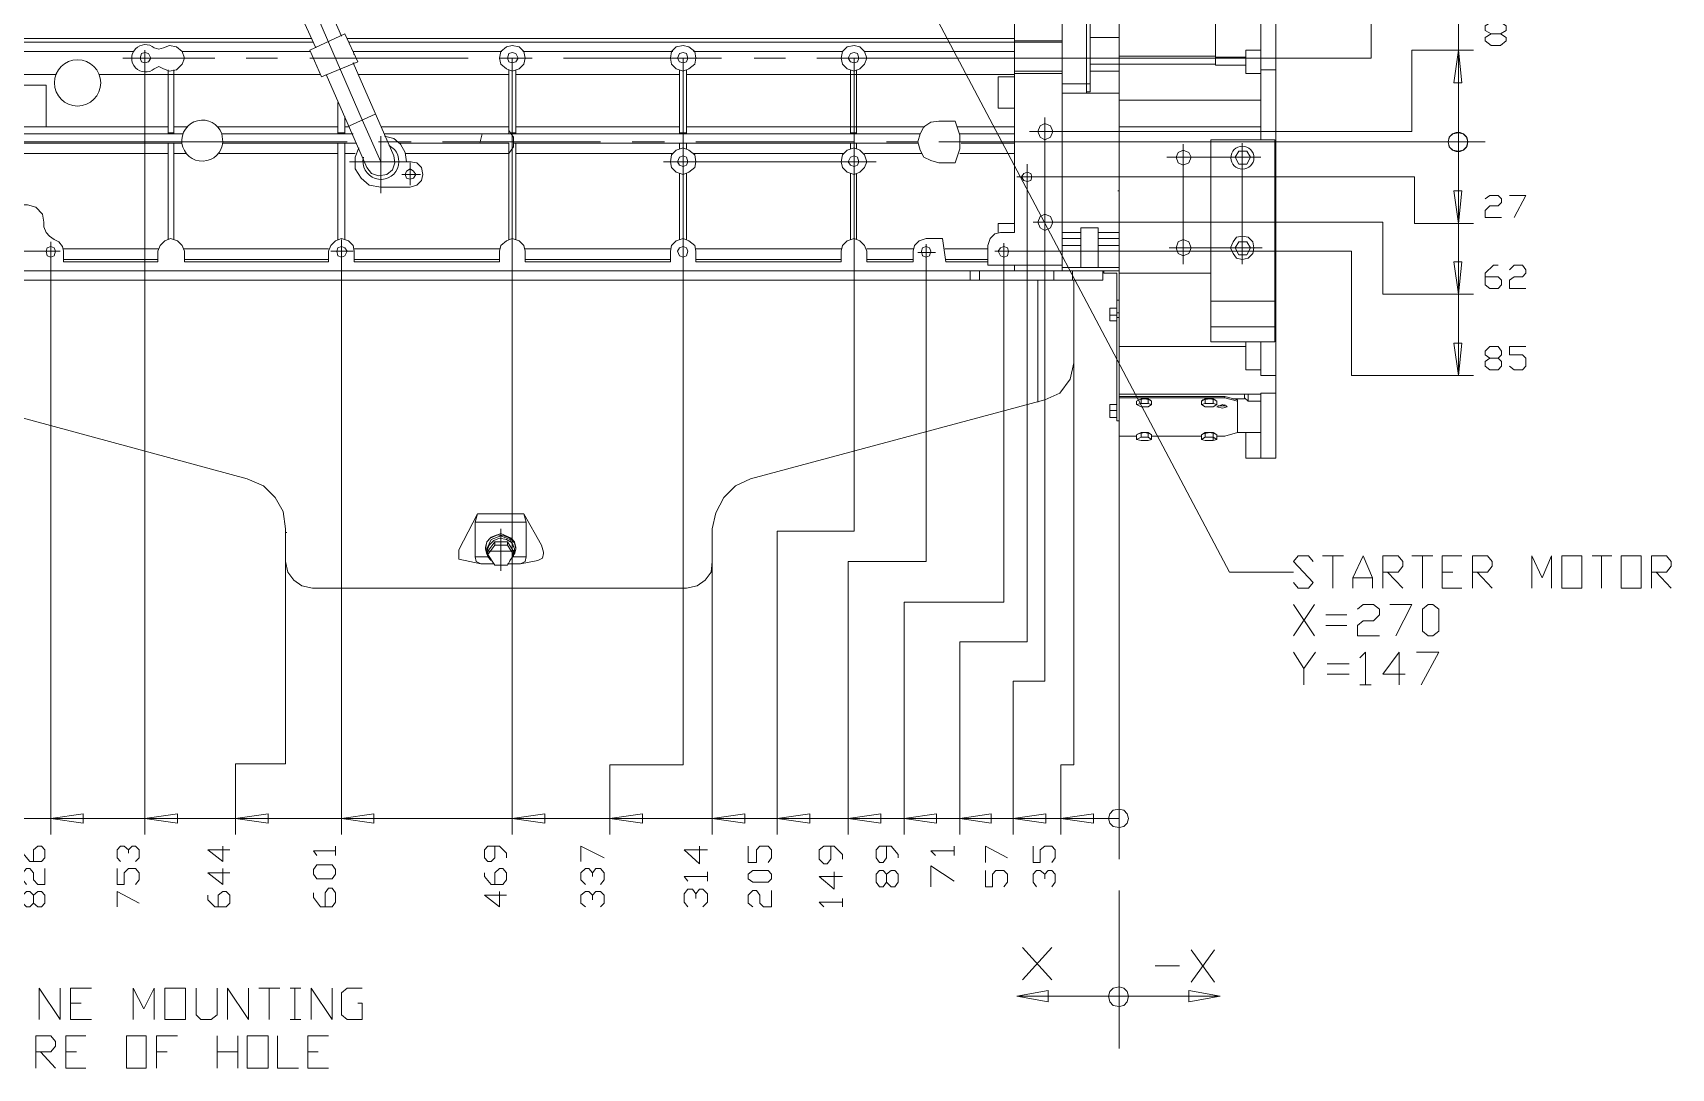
# Model space of a CAD drawing. Header units: millimetres. Extents: x 0.2 to 11.3, y 0.2 to 8.
# Drawn here: x 1.461 to 3.81, y 3.741 to 5.226 of the extents above; entities that cross this region are included whole.
import ezdxf

# ---------------------------------------------------------------- set-up
doc = ezdxf.new("R2010")
doc.units = ezdxf.units.MM
doc.layers.add('PDF_几何图形', color=7, linetype='Continuous')

msp = doc.modelspace()

# ---------------------------------------------------------------- linework, layer by layer
at = {"layer": 'PDF_几何图形', "lineweight": 13}
for points in [[(3.505, 6.1572), (3.505, 4.7339)], [(2.9367, 4.8839), (2.9367, 5.7206)], [(2.9717, 5.6389), (2.9533, 5.6339), (2.9417, 5.6189), (2.9417, 5.6106), (2.945, 5.6022), (2.96, 5.5906), (2.96, 5.5722), (2.9717, 5.5722), (2.9717, 5.1389), (2.9367, 5.1389)], [(2.9717, 5.1406), (2.9767, 5.1406), (2.9767, 5.5489), (2.9717, 5.5489)], [(3.0183, 5.5172), (3.0183, 5.4772), (3.0183, 5.1006)], [(3.2, 4.6522), (3.2, 4.6156), (3.2433, 4.6156), (3.2433, 5.5172), (3.2217, 5.5172), (3.2217, 5.0722)], [(1.96, 5.0406), (1.9333, 5.1006), (1.885, 5.2122), (1.8517, 5.2889), (1.845, 5.3156), (1.845, 5.3739)], [(2.7067, 5.3406), (3.1767, 4.4522), (3.2683, 4.4522)], [(2.5283, 4.0756), (2.5283, 4.5106), (2.6383, 4.5106), (2.6383, 5.1889), (3.38, 5.1889), (3.38, 5.3139), (3.5267, 5.3139)], [(3.2, 5.1789), (3.1567, 5.1789), (3.1567, 5.3039), (3.2217, 5.3156)], [(1.8667, 5.2039), (1.8317, 5.2806), (1.87, 5.2972), (1.9033, 5.2206)], [(2.8683, 5.2489), (2.8683, 4.9389), (2.8483, 4.9389), (2.84, 4.9372), (2.8333, 4.9306), (2.83, 4.9206), (2.83, 4.8922), (2.9367, 4.8922)], [(3.5517, 5.2239), (3.5433, 5.2289), (3.5433, 5.2356), (3.5517, 5.2406), (3.565, 5.2406), (3.5733, 5.2356), (3.5733, 5.2289), (3.565, 5.2239), (3.5517, 5.2239), (3.5433, 5.2189), (3.5433, 5.2139), (3.5517, 5.2072), (3.565, 5.2072), (3.5733, 5.2139), (3.5733, 5.2189), (3.565, 5.2239)], [(1.86, 5.2172), (1.3883, 5.2172)], [(1.9117, 5.2172), (2.8683, 5.2172)], [(2.9767, 5.2189), (3.0183, 5.2189)], [(1.8633, 5.2122), (1.3883, 5.2122), (1.3733, 5.2122)], [(1.605, 5.1989), (1.43, 5.1989)], [(1.6217, 4.0756), (1.6217, 5.2006)], [(1.675, 5.1989), (1.8583, 5.1989)], [(2.9367, 5.2122), (2.8683, 5.2122), (1.9133, 5.2122)], [(1.9217, 5.1939), (1.92, 5.1989), (2.1333, 5.1989)], [(2.1633, 5.1989), (2.3783, 5.1989)], [(2.3983, 5.1956), (2.4, 5.1889), (2.3983, 5.1956), (2.3933, 5.1972), (2.3883, 5.1956), (2.385, 5.1889), (2.3883, 5.1839), (2.3933, 5.1822), (2.3983, 5.1839), (2.4, 5.1889)], [(2.4083, 5.1989), (2.6217, 5.1989)], [(2.6533, 5.1989), (2.6467, 5.2056), (2.6383, 5.2072), (2.6283, 5.2056), (2.6217, 5.1989), (2.62, 5.1889), (2.6217, 5.1806), (2.6283, 5.1739), (2.6383, 5.1706), (2.6467, 5.1739), (2.6533, 5.1806), (2.6567, 5.1889), (2.6533, 5.1989), (2.8683, 5.1989)], [(2.8667, 4.0756), (2.8667, 4.2956), (2.9117, 4.2956), (2.9117, 5.0839), (3.4383, 5.0839), (3.4383, 5.2006), (3.5267, 5.2006)], [(2.9367, 5.2139), (2.8683, 5.2139)], [(3.1567, 5.1922), (3.0183, 5.1922)], [(3.2217, 5.2006), (3.2, 5.2006), (3.2, 5.1672), (3.2217, 5.1672)], [(1.7217, 5.1889), (1.59, 5.1889)], [(1.655, 5.0806), (1.655, 5.1722)], [(1.6633, 5.0806), (1.6633, 5.1722)], [(1.7667, 5.1889), (1.8117, 5.1889)], [(1.8583, 5.1889), (2.085, 5.1889)], [(1.8817, 5.1656), (1.94, 5.0322), (1.9467, 5.0239), (1.9567, 5.0206), (1.9683, 5.0222), (1.9767, 5.0289), (1.98, 5.0389), (1.9783, 5.0489), (1.92, 5.1822)], [(1.92, 5.1806), (1.9217, 5.1822)], [(2.13, 5.1889), (2.1767, 5.1889)], [(2.1433, 5.0806), (2.1433, 5.1722)], [(2.1483, 4.0756), (2.1483, 5.1889)], [(2.1533, 5.0806), (2.1533, 5.1722)], [(2.2217, 5.1889), (2.4483, 5.1889)], [(2.2883, 4.0756), (2.2883, 4.1756), (2.3933, 4.1756), (2.3933, 5.1889)], [(2.3883, 5.0806), (2.3883, 5.1722)], [(2.3983, 5.0806), (2.3983, 5.1722)], [(2.495, 5.1889), (2.54, 5.1889)], [(2.585, 5.1889), (2.7183, 5.1889)], [(2.6333, 5.0806), (2.6333, 5.1722)], [(2.6417, 5.0806), (2.6417, 5.1722)], [(3.1567, 5.1806), (3.0183, 5.1806), (2.9767, 5.1806)], [(2.9767, 5.1706), (3.0183, 5.1706)], [(3.1567, 5.1906), (3.2, 5.1906)], [(3.2433, 5.1722), (3.2217, 5.1722)], [(1.655, 5.0906), (1.4217, 5.0906), (1.48, 5.0906), (1.48, 5.1506), (1.41, 5.1506)], [(1.4167, 5.1656), (1.495, 5.1656)], [(1.5567, 5.1656), (1.8733, 5.1656)], [(1.9267, 5.1656), (2.1433, 5.1656)], [(2.1533, 5.1656), (2.3883, 5.1656)], [(2.3983, 5.1656), (2.8683, 5.1656)], [(2.8683, 5.1172), (2.845, 5.1172), (2.845, 5.1622), (2.8683, 5.1622)], [(2.9367, 5.1672), (2.8683, 5.1672)], [(2.9767, 5.1522), (2.9367, 5.1522)], [(1.8983, 5.0806), (1.8983, 5.1256)], [(2.9717, 5.1389), (3.0183, 5.1389)], [(3.2217, 5.1289), (3.0183, 5.1289)], [(1.9083, 5.0806), (1.9083, 5.1056)], [(1.915, 5.0922), (1.9517, 5.1089)], [(2.9117, 5.0622), (2.9117, 5.1039)], [(3.0183, 4.0589), (3.0183, 4.6472), (3.0183, 5.1056), (3.0183, 5.0322)], [(1.6767, 5.0806), (1.42, 5.0806)], [(1.6633, 5.0822), (1.655, 5.0822)], [(1.6633, 5.0906), (1.6833, 5.0906)], [(1.725, 5.0906), (1.8983, 5.0906)], [(1.8983, 5.0822), (1.9083, 5.0822)], [(1.9083, 5.0906), (1.915, 5.0906)], [(1.965, 5.0772), (1.9783, 5.0739), (1.9883, 5.0656), (1.995, 5.0539), (1.9967, 5.0406), (2.0017, 5.0406), (2.0117, 5.0389), (2.0183, 5.0322), (2.02, 5.0222), (2.0183, 5.0139), (2.0117, 5.0072), (2.0017, 5.0039), (1.96, 5.0039), (1.9433, 5.0072), (1.9317, 5.0172), (1.9233, 5.0306), (1.9233, 5.0472), (1.9283, 5.0606)], [(1.96, 5.0906), (2.1433, 5.0906)], [(1.96, 4.9956), (1.96, 5.0772)], [(1.965, 5.0806), (2.7333, 5.0806)], [(1.995, 5.0522), (2.1433, 5.0522), (2.15, 5.0622), (2.15, 5.0756), (2.1433, 5.0856)], [(2.1017, 5.0672), (2.105, 5.0806)], [(2.1467, 5.0822), (2.1533, 5.0822)], [(2.1533, 5.0906), (2.3883, 5.0906)], [(2.3883, 5.0822), (2.3983, 5.0822)], [(2.3983, 5.0906), (2.74, 5.0906)], [(2.6333, 5.0822), (2.6417, 5.0822)], [(2.7867, 5.0906), (2.8683, 5.0906)], [(2.79, 5.0806), (2.8683, 5.0806)], [(2.89, 5.0839), (2.9317, 5.0839)], [(3.0183, 5.0906), (3.2217, 5.0906)], [(3.5167, 5.0756), (3.5183, 5.0689), (3.5167, 5.0756), (3.5117, 5.0806), (3.505, 5.0822), (3.4967, 5.0806), (3.4917, 5.0756), (3.49, 5.0689), (3.4917, 5.0622), (3.4967, 5.0572), (3.505, 5.0556), (3.5117, 5.0572), (3.5167, 5.0622), (3.5183, 5.0689)], [(0.68, 5.0689), (1.705, 5.0689)], [(1.32, 5.0689), (1.5483, 5.0689)], [(1.3883, 5.0639), (1.3883, 5.0672), (1.675, 5.0672)], [(1.5033, 4.9189), (1.505, 4.9122), (1.5033, 4.9189), (1.4983, 4.9256), (1.4917, 4.9289), (1.485, 4.9339), (1.48, 4.9389), (1.4767, 4.9472), (1.4767, 4.9539), (1.475, 4.9656), (1.465, 4.9756), (1.4533, 4.9789), (1.4367, 4.9789), (1.43, 4.9806), (1.4233, 4.9856), (1.42, 4.9922), (1.415, 4.9989), (1.41, 5.0039), (1.4017, 5.0056), (1.3883, 5.0056), (1.3883, 5.0289), (1.4467, 5.0289), (1.4467, 5.0672)], [(1.655, 5.0522), (1.4467, 5.0522)], [(1.5933, 5.0689), (1.6383, 5.0689)], [(1.655, 5.0672), (1.655, 4.9289)], [(1.6633, 5.0672), (1.6633, 4.9289)], [(1.6633, 5.0522), (1.68, 5.0522)], [(1.685, 5.0689), (1.9117, 5.0689)], [(1.7283, 5.0522), (1.8983, 5.0522)], [(1.7333, 5.0672), (1.925, 5.0672)], [(1.8983, 4.9289), (1.8983, 5.0672)], [(1.9083, 4.9289), (1.9083, 5.0672)], [(1.9083, 5.0522), (1.9233, 5.0522)], [(1.9567, 5.0689), (2.0033, 5.0689)], [(2.1433, 4.9289), (2.1433, 5.0672), (2.1017, 5.0672), (1.9867, 5.0672)], [(2.0483, 5.0689), (2.275, 5.0689)], [(2.15, 5.0672), (2.73, 5.0672)], [(2.1533, 5.0672), (2.1533, 4.9289)], [(2.1533, 5.0522), (2.3783, 5.0522)], [(2.32, 5.0689), (2.3667, 5.0689)], [(2.3883, 5.0589), (2.3883, 5.0672)], [(2.3983, 5.0589), (2.3983, 5.0672)], [(2.4083, 5.0522), (2.6233, 5.0522)], [(2.4117, 5.0689), (2.6383, 5.0689)], [(2.6333, 5.0589), (2.6333, 5.0672)], [(2.6417, 5.0589), (2.6417, 5.0672)], [(2.6533, 5.0522), (2.735, 5.0522)], [(2.685, 5.0689), (2.73, 5.0689)], [(3.5433, 5.0689), (2.76, 5.0689)], [(2.775, 5.0689), (3.0033, 5.0689)], [(2.79, 5.0522), (2.8683, 5.0522)], [(2.7917, 5.0672), (2.8683, 5.0672)], [(3.0483, 5.0689), (3.0933, 5.0689)], [(3.11, 4.8939), (3.11, 5.0656)], [(3.1383, 5.0689), (3.425, 5.0689)], [(3.195, 4.8939), (3.195, 5.0672)], [(2.0033, 5.0406), (1.915, 5.0406)], [(2.0067, 5.0272), (2.01, 5.0222), (2.0067, 5.0272), (2.0017, 5.0306), (1.9967, 5.0272), (1.995, 5.0222), (1.9967, 5.0172), (2.0017, 5.0156), (2.0067, 5.0172), (2.01, 5.0222)], [(2.0017, 5.0389), (2.0017, 5.0072)], [(2.365, 5.0406), (2.67, 5.0406)], [(2.3983, 5.0472), (2.4, 5.0406), (2.3983, 5.0472), (2.3933, 5.0489), (2.3883, 5.0472), (2.385, 5.0406), (2.3883, 5.0356), (2.3933, 5.0339), (2.3983, 5.0356), (2.4, 5.0406)], [(2.6433, 5.0472), (2.645, 5.0406), (2.6433, 5.0472), (2.6383, 5.0489), (2.6333, 5.0472), (2.63, 5.0406), (2.6333, 5.0356), (2.6383, 5.0339), (2.6433, 5.0356), (2.645, 5.0406)], [(2.8867, 5.0372), (2.8867, 5.0022)], [(3.2217, 5.0472), (3.0867, 5.0472)], [(2.0167, 5.0222), (1.99, 5.0222)], [(2.3883, 4.9289), (2.3883, 5.0239)], [(2.3983, 5.0239), (2.3983, 4.9289)], [(2.6333, 5.0239), (2.6333, 4.9289)], [(2.6417, 5.0239), (2.6417, 4.9289)], [(2.79, 4.0756), (2.79, 4.3522), (2.8867, 4.3522), (2.8867, 5.0189), (3.4417, 5.0189), (3.4417, 4.9522), (3.5267, 4.9522)], [(2.9, 5.0189), (2.8717, 5.0189)], [(2.8917, 5.0239), (2.8933, 5.0189), (2.8917, 5.0239), (2.8867, 5.0256), (2.8817, 5.0239), (2.8783, 5.0189), (2.8817, 5.0139), (2.8867, 5.0122), (2.8917, 5.0139), (2.8933, 5.0189)], [(3.0167, 4.9989), (3.0183, 4.9989)], [(3.5433, 4.9872), (3.55, 4.9922), (3.5617, 4.9922), (3.5667, 4.9872), (3.5667, 4.9822), (3.5617, 4.9772), (3.55, 4.9772), (3.5433, 4.9706), (3.5433, 4.9606), (3.5667, 4.9606)], [(3.5783, 4.9922), (3.6017, 4.9922), (3.585, 4.9606)], [(2.9117, 4.9322), (2.9117, 4.9722)], [(3.2433, 4.9656), (3.2417, 4.9656)], [(2.8683, 4.9522), (2.845, 4.9522), (2.845, 4.9389)], [(2.9283, 4.9539), (2.895, 4.9539)], [(3.5267, 4.8506), (3.3967, 4.8506), (3.3967, 4.9539), (2.9117, 4.9539)], [(2.9633, 4.9389), (2.9367, 4.9389)], [(2.9633, 4.8889), (2.9633, 4.9456), (2.9883, 4.9456), (2.9883, 4.8889)], [(3.0183, 4.9389), (2.9883, 4.9389)], [(1.4867, 4.0756), (1.4867, 4.9122), (0.7767, 4.9122), (0.7767, 4.7256), (0.6967, 4.7256)], [(1.5, 4.9122), (1.4717, 4.9122)], [(1.4917, 4.9172), (1.4933, 4.9122), (1.4917, 4.9172), (1.4867, 4.9189), (1.4817, 4.9172), (1.48, 4.9122), (1.4817, 4.9056), (1.4867, 4.9039), (1.4917, 4.9056), (1.4933, 4.9122)], [(1.4867, 4.9256), (1.4867, 4.8972)], [(1.505, 4.9122), (1.505, 4.8972), (1.64, 4.8972), (1.64, 4.9122), (1.6433, 4.9206), (1.65, 4.9272), (1.6583, 4.9306), (1.6683, 4.9272), (1.675, 4.9206), (1.6783, 4.9122), (1.6783, 4.8972), (1.885, 4.8972), (1.885, 4.9122), (1.8883, 4.9206), (1.895, 4.9272), (1.9033, 4.9306), (1.9133, 4.9272), (1.92, 4.9206), (1.9217, 4.9122), (1.9217, 4.8972), (2.13, 4.8972), (2.13, 4.9122), (2.1317, 4.9206), (2.14, 4.9272), (2.1483, 4.9306), (2.1583, 4.9272), (2.165, 4.9206), (2.1667, 4.9122), (2.1667, 4.8972), (2.375, 4.8972), (2.375, 4.9122), (2.3767, 4.9206), (2.3833, 4.9272), (2.3933, 4.9306), (2.4017, 4.9272), (2.41, 4.9206), (2.4117, 4.9122), (2.4117, 4.8972), (2.62, 4.8972), (2.62, 4.9122), (2.6217, 4.9206), (2.6283, 4.9272), (2.6383, 4.9306), (2.6467, 4.9272), (2.6533, 4.9206), (2.6567, 4.9122), (2.6567, 4.8972), (2.7233, 4.8972), (2.7233, 4.9122), (2.725, 4.9206), (2.7317, 4.9272), (2.7417, 4.9306), (2.765, 4.9306), (2.77, 4.8972), (2.83, 4.8972)], [(1.6417, 4.9156), (1.505, 4.9156)], [(1.6767, 4.9156), (1.885, 4.9156)], [(1.8883, 4.9122), (1.92, 4.9122)], [(1.9083, 4.9172), (1.9117, 4.9122), (1.9083, 4.9172), (1.9033, 4.9189), (1.8983, 4.9172), (1.8967, 4.9122), (1.8983, 4.9056), (1.9033, 4.9039), (1.9083, 4.9056), (1.9117, 4.9122)], [(1.9033, 4.9289), (1.9033, 4.8939)], [(1.9033, 4.0756), (1.9033, 4.9122)], [(1.9217, 4.9156), (2.13, 4.9156)], [(2.1667, 4.9156), (2.375, 4.9156)], [(2.3983, 4.9172), (2.4, 4.9122), (2.3983, 4.9172), (2.3933, 4.9189), (2.3883, 4.9172), (2.385, 4.9122), (2.3883, 4.9056), (2.3933, 4.9039), (2.3983, 4.9056), (2.4, 4.9122)], [(2.4117, 4.9156), (2.62, 4.9156)], [(2.63, 4.0756), (2.63, 4.4672), (2.7417, 4.4672), (2.7417, 4.9122)], [(2.6567, 4.9156), (2.7233, 4.9156)], [(2.71, 4.0756), (2.71, 4.4089), (2.8533, 4.4089), (2.8533, 4.9122), (3.3517, 4.9122), (3.3517, 4.7339), (3.5267, 4.7339)], [(2.755, 4.9106), (2.73, 4.9106)], [(2.7467, 4.9172), (2.7483, 4.9122), (2.7467, 4.9172), (2.7417, 4.9189), (2.7367, 4.9172), (2.735, 4.9122), (2.7367, 4.9056), (2.7417, 4.9039), (2.7467, 4.9056), (2.7483, 4.9122)], [(2.7417, 4.8972), (2.7417, 4.9222)], [(2.7683, 4.9156), (2.83, 4.9156)], [(2.84, 4.9122), (2.8667, 4.9122)], [(2.8583, 4.9172), (2.86, 4.9122), (2.8583, 4.9172), (2.8533, 4.9189), (2.8483, 4.9172), (2.845, 4.9122), (2.8483, 4.9056), (2.8533, 4.9039), (2.8583, 4.9056), (2.86, 4.9122)], [(2.8533, 4.8989), (2.8533, 4.9239)], [(2.9633, 4.9306), (2.9367, 4.9306)], [(2.9633, 4.9206), (2.9367, 4.9206)], [(2.9883, 4.9306), (3.0183, 4.9306)], [(3.0183, 4.9206), (2.9883, 4.9206)], [(3.2233, 4.9172), (3.09, 4.9172)], [(1.64, 4.9006), (1.505, 4.9006)], [(1.6783, 4.9006), (1.885, 4.9006)], [(1.9217, 4.9006), (2.13, 4.9006)], [(2.1667, 4.9006), (2.375, 4.9006)], [(2.4117, 4.9006), (2.62, 4.9006)], [(2.6567, 4.9006), (2.7233, 4.9006)], [(2.77, 4.9006), (2.83, 4.9006)], [(2.8683, 4.8839), (2.8683, 4.8922)], [(2.9367, 4.8889), (3.0183, 4.8889)], [(3.5433, 4.8756), (3.5617, 4.8756), (3.5667, 4.8706), (3.5667, 4.8639), (3.5617, 4.8589), (3.55, 4.8589), (3.5433, 4.8639), (3.5433, 4.8806), (3.555, 4.8922), (3.5617, 4.8922)], [(3.5783, 4.8856), (3.585, 4.8922), (3.5967, 4.8922), (3.6017, 4.8856), (3.6017, 4.8806), (3.5967, 4.8756), (3.585, 4.8756), (3.5783, 4.8706), (3.5783, 4.8589), (3.6017, 4.8589)], [(1.3517, 4.8706), (2.995, 4.8706), (2.995, 4.8839)], [(1.3517, 4.8839), (3.0183, 4.8839)], [(2.805, 4.8706), (2.805, 4.8839)], [(2.8183, 4.8706), (2.8183, 4.8839)], [(2.9017, 4.6956), (2.9017, 4.8706)], [(2.925, 4.8839), (2.925, 4.8706)], [(2.935, 4.0756), (2.935, 4.1756), (2.9533, 4.1756), (2.9533, 4.7522), (2.9533, 4.8706)], [(2.9517, 4.8706), (2.9517, 4.8839)], [(2.9967, 4.8839), (2.9967, 4.8806), (3.015, 4.8806), (3.015, 4.6689), (3.0183, 4.6689)], [(3.15, 4.8806), (3.0183, 4.8806)], [(3.0183, 4.8422), (3.015, 4.8422)], [(3.2417, 4.8406), (3.15, 4.8406)], [(3.015, 4.8206), (3.005, 4.8206)], [(3.0183, 4.8239), (3.015, 4.8239)], [(3.0183, 4.8172), (3.015, 4.8172)], [(3.15, 4.8039), (3.2417, 4.8039)], [(3.2, 4.7756), (3.0183, 4.7756)], [(3.2, 4.7822), (3.2, 4.7422), (3.2217, 4.7422), (3.2217, 4.7339), (3.2433, 4.7339)], [(3.2217, 4.7339), (3.2217, 4.7822)], [(3.55, 4.7589), (3.5433, 4.7639), (3.5433, 4.7689), (3.55, 4.7756), (3.5617, 4.7756), (3.5667, 4.7689), (3.5667, 4.7639), (3.5617, 4.7589), (3.55, 4.7589), (3.5433, 4.7539), (3.5433, 4.7472), (3.55, 4.7422), (3.5617, 4.7422), (3.5667, 4.7472), (3.5667, 4.7539), (3.5617, 4.7589)], [(3.5783, 4.7472), (3.585, 4.7422), (3.5967, 4.7422), (3.6017, 4.7472), (3.6017, 4.7589), (3.5967, 4.7639), (3.5783, 4.7639), (3.5783, 4.7756), (3.6017, 4.7756)], [(2.435, 4.0756), (2.435, 4.4672), (2.435, 4.5139), (2.44, 4.5372), (2.4517, 4.5589), (2.4683, 4.5756), (2.49, 4.5856), (2.9117, 4.6989), (2.9333, 4.7089), (2.9483, 4.7289), (2.9533, 4.7522)], [(2.435, 4.4689), (2.435, 4.4672), (2.4333, 4.4522), (2.425, 4.4406), (2.4133, 4.4322), (2.3983, 4.4289), (1.8617, 4.4289), (1.8467, 4.4322), (1.835, 4.4406), (1.8267, 4.4522), (1.8233, 4.4672), (1.8233, 4.5139), (1.82, 4.5389), (1.8083, 4.5589), (1.7917, 4.5756), (1.7683, 4.5856), (1.35, 4.6989), (1.33, 4.7089), (1.315, 4.7256)], [(3.0183, 4.7222), (3.0183, 4.4956)], [(3.2217, 4.7072), (3.0183, 4.7072)], [(3.17, 4.7022), (3.0183, 4.7022), (3.0183, 4.7039), (3.17, 4.7039)], [(3.0633, 4.6989), (3.055, 4.7006), (3.045, 4.6989)], [(3.045, 4.6989), (3.045, 4.6989)], [(3.06, 4.7006), (3.05, 4.7006)], [(3.0633, 4.6989), (3.0633, 4.6989)], [(3.1367, 4.6972), (3.1417, 4.7006), (3.1417, 4.6939), (3.1367, 4.6922), (3.1367, 4.6972), (3.1383, 4.6989), (3.1483, 4.7006), (3.1567, 4.6989)], [(3.1533, 4.7006), (3.1417, 4.7006)], [(3.1567, 4.6989), (3.1567, 4.6989)], [(3.1583, 4.6472), (3.17, 4.6472), (3.1883, 4.6522), (3.2217, 4.6522), (3.1883, 4.6522), (3.1883, 4.6989)], [(3.1817, 4.7006), (3.1983, 4.7006)], [(3.2033, 4.7072), (3.2033, 4.6972), (3.1983, 4.7022), (3.1983, 4.7072)], [(3.2433, 4.7089), (3.2217, 4.7089), (3.2217, 4.6156)], [(3.015, 4.6839), (3.005, 4.6839)], [(3.065, 4.6922), (3.06, 4.6889), (3.05, 4.6889), (3.0433, 4.6922), (3.0433, 4.6972)], [(3.06, 4.6939), (3.05, 4.6939)], [(3.1367, 4.6922), (3.1417, 4.6889), (3.1533, 4.6889), (3.1583, 4.6922), (3.1583, 4.6972)], [(3.1417, 4.6939), (3.1533, 4.6939)], [(3.1733, 4.6889), (3.1667, 4.6922), (3.1583, 4.6889), (3.1667, 4.6872), (3.1733, 4.6889), (3.1717, 4.6906), (3.16, 4.6906)], [(3.17, 4.6922), (3.17, 4.6906)], [(3.2033, 4.6972), (3.2217, 4.6972)], [(3.0633, 4.6506), (3.055, 4.6522), (3.045, 4.6506)], [(3.06, 4.6522), (3.05, 4.6522)], [(3.1367, 4.6422), (3.1417, 4.6406), (3.1533, 4.6406), (3.1533, 4.6456), (3.1417, 4.6456), (3.1417, 4.6522), (3.1533, 4.6522)], [(3.1567, 4.6506), (3.1483, 4.6522), (3.1383, 4.6506)], [(3.0433, 4.6472), (3.0183, 4.6472)], [(3.065, 4.6489), (3.065, 4.6422), (3.06, 4.6406), (3.05, 4.6406), (3.0433, 4.6422)], [(3.045, 4.6506), (3.045, 4.6506)], [(3.06, 4.6456), (3.05, 4.6456)], [(3.0633, 4.6506), (3.0633, 4.6506)], [(3.065, 4.6472), (3.1367, 4.6472)], [(3.1383, 4.6506), (3.1383, 4.6506)], [(3.1533, 4.6406), (3.1583, 4.6422)], [(3.1567, 4.6506), (3.1567, 4.6506)], [(2.1217, 4.4639), (2.1033, 4.4639), (2.0717, 4.4706), (2.0717, 4.4839), (2.0983, 4.5356), (2.165, 4.5356), (2.1683, 4.5239), (2.095, 4.5239), (2.095, 4.4739), (2.1133, 4.4739)], [(2.0983, 4.5356), (2.095, 4.5239)], [(2.1417, 4.4639), (2.16, 4.4639), (2.185, 4.4689), (2.1917, 4.4722), (2.1933, 4.4789), (2.1933, 4.4806), (2.19, 4.4906), (2.165, 4.5356)], [(2.1317, 4.5139), (2.1317, 4.4539)], [(2.1683, 4.5239), (2.1683, 4.4739), (2.15, 4.4739)], [(1.825, 4.5089), (1.8233, 4.5089)], [(2.1517, 4.4772), (2.1533, 4.4856), (2.1533, 4.4872), (2.1517, 4.4956), (2.1467, 4.5006), (2.1317, 4.5072), (2.1167, 4.5006), (2.1117, 4.4956), (2.11, 4.4872), (2.11, 4.4856), (2.1117, 4.4856), (2.1117, 4.4822)], [(2.1533, 4.4856), (2.1517, 4.4939), (2.145, 4.5006), (2.1367, 4.5039), (2.1267, 4.5056), (2.1183, 4.5022), (2.1117, 4.4956), (2.11, 4.4856), (2.1117, 4.4772)], [(2.1133, 4.4772), (2.1233, 4.4622), (2.1417, 4.4622), (2.15, 4.4772), (2.1417, 4.4906), (2.1417, 4.4956), (2.15, 4.4822), (2.15, 4.4772), (2.1517, 4.4822), (2.1517, 4.4856), (2.145, 4.4989), (2.1317, 4.5039), (2.1183, 4.4989), (2.1117, 4.4856)], [(2.1183, 4.4689), (2.1133, 4.4739), (2.1117, 4.4822), (2.115, 4.4906), (2.1217, 4.4972), (2.13, 4.5006), (2.14, 4.4989), (2.1483, 4.4939), (2.1517, 4.4856), (2.15, 4.4756), (2.145, 4.4689)], [(2.1417, 4.4906), (2.1417, 4.4956)], [(1.7517, 4.0756), (1.7517, 4.1772), (1.8233, 4.1772), (1.8233, 4.4772)], [(2.095, 4.4739), (2.0967, 4.4672), (2.1033, 4.4639)], [(2.15, 4.4822), (2.1133, 4.4822)], [(2.1683, 4.4739), (2.1667, 4.4672), (2.16, 4.4639)], [(3.2683, 4.4372), (3.275, 4.4289), (3.29, 4.4289), (3.2967, 4.4372), (3.2683, 4.4672), (3.275, 4.4756), (3.29, 4.4756), (3.2967, 4.4672)], [(3.31, 4.4756), (3.34, 4.4756)], [(3.325, 4.4756), (3.325, 4.4289)], [(3.3533, 4.4289), (3.3533, 4.4439), (3.3683, 4.4756), (3.3817, 4.4439), (3.3817, 4.4289)], [(3.3967, 4.4289), (3.3967, 4.4756), (3.4183, 4.4756), (3.425, 4.4672), (3.425, 4.4606), (3.4183, 4.4522), (3.3967, 4.4522), (3.4033, 4.4522), (3.425, 4.4289)], [(3.4383, 4.4756), (3.4683, 4.4756)], [(3.4533, 4.4756), (3.4533, 4.4289)], [(3.51, 4.4289), (3.4817, 4.4289), (3.4817, 4.4756), (3.51, 4.4756)], [(3.525, 4.4289), (3.525, 4.4756), (3.5467, 4.4756), (3.5533, 4.4672), (3.5533, 4.4606), (3.5467, 4.4522), (3.525, 4.4522), (3.5317, 4.4522), (3.5533, 4.4289)], [(3.61, 4.4289), (3.61, 4.4756), (3.625, 4.4439), (3.6383, 4.4756), (3.6383, 4.4289)], [(3.6967, 4.4756), (3.725, 4.4756)], [(3.71, 4.4756), (3.71, 4.4289)], [(3.7817, 4.4289), (3.7817, 4.4756), (3.8033, 4.4756), (3.81, 4.4672), (3.81, 4.4606), (3.8033, 4.4522), (3.7817, 4.4522), (3.7883, 4.4522), (3.81, 4.4289)], [(3.0183, 4.4506), (3.0183, 4.4056)], [(3.3817, 4.4439), (3.3533, 4.4439)], [(3.4967, 4.4522), (3.4817, 4.4522)], [(3.2983, 4.4056), (3.2683, 4.3606)], [(3.2983, 4.3606), (3.2683, 4.4056)], [(3.36, 4.3989), (3.3683, 4.4056), (3.3833, 4.4056), (3.3917, 4.3989), (3.3917, 4.3906), (3.3833, 4.3822), (3.3683, 4.3822), (3.36, 4.3756), (3.36, 4.3606), (3.3917, 4.3606)], [(3.4067, 4.4056), (3.4383, 4.4056), (3.415, 4.3606)], [(3.315, 4.3906), (3.345, 4.3906)], [(3.345, 4.3756), (3.315, 4.3756)], [(3.0183, 4.3589), (3.0183, 4.1322)], [(3.2683, 4.3372), (3.2833, 4.3139), (3.2833, 4.2906)], [(3.2833, 4.3139), (3.3, 4.3372)], [(3.3633, 4.3289), (3.3717, 4.3372), (3.3717, 4.2906), (3.3633, 4.2906), (3.38, 4.2906)], [(3.42, 4.2906), (3.42, 4.3372), (3.3967, 4.3056), (3.4283, 4.3056)], [(3.445, 4.3372), (3.4767, 4.3372), (3.4517, 4.2906)], [(3.3167, 4.3206), (3.3483, 4.3206)], [(3.3483, 4.3056), (3.3167, 4.3056)], [(3.03, 4.1056), (3.0317, 4.0989), (3.03, 4.1056), (3.025, 4.1106), (3.0183, 4.1122), (3.01, 4.1106), (3.005, 4.1056), (3.0033, 4.0989), (3.005, 4.0922), (3.01, 4.0872), (3.0183, 4.0856), (3.025, 4.0872), (3.03, 4.0922), (3.0317, 4.0989)], [(3.03, 4.1056), (3.0317, 4.0989), (3.03, 4.1056), (3.025, 4.1106), (3.0183, 4.1122), (3.01, 4.1106), (3.005, 4.1056), (3.0033, 4.0989), (3.005, 4.0922), (3.01, 4.0872), (3.0183, 4.0856), (3.025, 4.0872), (3.03, 4.0922), (3.0317, 4.0989)], [(3.03, 4.1056), (3.0317, 4.0989), (3.03, 4.1056), (3.025, 4.1106), (3.0183, 4.1122), (3.01, 4.1106), (3.005, 4.1056), (3.0033, 4.0989), (3.005, 4.0922), (3.01, 4.0872), (3.0183, 4.0856), (3.025, 4.0872), (3.03, 4.0922), (3.0317, 4.0989)], [(3.03, 4.1056), (3.0317, 4.0989), (3.03, 4.1056), (3.025, 4.1106), (3.0183, 4.1122), (3.01, 4.1106), (3.005, 4.1056), (3.0033, 4.0989), (3.005, 4.0922), (3.01, 4.0872), (3.0183, 4.0856), (3.025, 4.0872), (3.03, 4.0922), (3.0317, 4.0989)], [(3.03, 4.1056), (3.0317, 4.0989), (3.03, 4.1056), (3.025, 4.1106), (3.0183, 4.1122), (3.01, 4.1106), (3.005, 4.1056), (3.0033, 4.0989), (3.005, 4.0922), (3.01, 4.0872), (3.0183, 4.0856), (3.025, 4.0872), (3.03, 4.0922), (3.0317, 4.0989)], [(3.03, 4.1056), (3.0317, 4.0989), (3.03, 4.1056), (3.025, 4.1106), (3.0183, 4.1122), (3.01, 4.1106), (3.005, 4.1056), (3.0033, 4.0989), (3.005, 4.0922), (3.01, 4.0872), (3.0183, 4.0856), (3.025, 4.0872), (3.03, 4.0922), (3.0317, 4.0989)], [(3.03, 4.1056), (3.0317, 4.0989), (3.03, 4.1056), (3.025, 4.1106), (3.0183, 4.1122), (3.01, 4.1106), (3.005, 4.1056), (3.0033, 4.0989), (3.005, 4.0922), (3.01, 4.0872), (3.0183, 4.0856), (3.025, 4.0872), (3.03, 4.0922), (3.0317, 4.0989)], [(3.03, 4.1056), (3.0317, 4.0989), (3.03, 4.1056), (3.025, 4.1106), (3.0183, 4.1122), (3.01, 4.1106), (3.005, 4.1056), (3.0033, 4.0989), (3.005, 4.0922), (3.01, 4.0872), (3.0183, 4.0856), (3.025, 4.0872), (3.03, 4.0922), (3.0317, 4.0989)], [(3.03, 4.1056), (3.0317, 4.0989), (3.03, 4.1056), (3.025, 4.1106), (3.0183, 4.1122), (3.01, 4.1106), (3.005, 4.1056), (3.0033, 4.0989), (3.005, 4.0922), (3.01, 4.0872), (3.0183, 4.0856), (3.025, 4.0872), (3.03, 4.0922), (3.0317, 4.0989)], [(3.03, 4.1056), (3.0317, 4.0989), (3.03, 4.1056), (3.025, 4.1106), (3.0183, 4.1122), (3.01, 4.1106), (3.005, 4.1056), (3.0033, 4.0989), (3.005, 4.0922), (3.01, 4.0872), (3.0183, 4.0856), (3.025, 4.0872), (3.03, 4.0922), (3.0317, 4.0989)], [(3.03, 4.1056), (3.0317, 4.0989), (3.03, 4.1056), (3.025, 4.1106), (3.0183, 4.1122), (3.01, 4.1106), (3.005, 4.1056), (3.0033, 4.0989), (3.005, 4.0922), (3.01, 4.0872), (3.0183, 4.0856), (3.025, 4.0872), (3.03, 4.0922), (3.0317, 4.0989)], [(3.03, 4.1056), (3.0317, 4.0989), (3.03, 4.1056), (3.025, 4.1106), (3.0183, 4.1122), (3.01, 4.1106), (3.005, 4.1056), (3.0033, 4.0989), (3.005, 4.0922), (3.01, 4.0872), (3.0183, 4.0856), (3.025, 4.0872), (3.03, 4.0922), (3.0317, 4.0989)], [(3.03, 4.1056), (3.0317, 4.0989), (3.03, 4.1056), (3.025, 4.1106), (3.0183, 4.1122), (3.01, 4.1106), (3.005, 4.1056), (3.0033, 4.0989), (3.005, 4.0922), (3.01, 4.0872), (3.0183, 4.0856), (3.025, 4.0872), (3.03, 4.0922), (3.0317, 4.0989)], [(3.0183, 4.0989), (0.9683, 4.0989)], [(3.0183, 4.0872), (3.0183, 4.0406)], [(1.4617, 4.0372), (1.4617, 4.0539), (1.4683, 4.0589), (1.4733, 4.0589), (1.4783, 4.0539), (1.4783, 4.0422), (1.4733, 4.0372), (1.4567, 4.0372), (1.4467, 4.0489), (1.4467, 4.0539)], [(1.5867, 4.0372), (1.5817, 4.0422), (1.5817, 4.0539), (1.5867, 4.0589), (1.5917, 4.0589), (1.5983, 4.0539), (1.5983, 4.0489), (1.5983, 4.0539), (1.6033, 4.0589), (1.6083, 4.0589), (1.6133, 4.0539), (1.6133, 4.0422), (1.6083, 4.0372)], [(1.7433, 4.0539), (1.7117, 4.0539), (1.7333, 4.0372), (1.7333, 4.0589)], [(1.8683, 4.0456), (1.8633, 4.0522), (1.895, 4.0522), (1.895, 4.0456), (1.895, 4.0589)], [(2.14, 4.0422), (2.14, 4.0489), (2.13, 4.0589), (2.1133, 4.0589), (2.1083, 4.0539), (2.1083, 4.0422), (2.1133, 4.0372), (2.1183, 4.0372), (2.1233, 4.0422), (2.1233, 4.0589)], [(2.2467, 4.0372), (2.2467, 4.0589), (2.28, 4.0422)], [(2.4283, 4.0539), (2.395, 4.0539), (2.4167, 4.0339), (2.4167, 4.0589)], [(2.515, 4.0356), (2.52, 4.0422), (2.52, 4.0539), (2.515, 4.0589), (2.5033, 4.0589), (2.4983, 4.0539), (2.4983, 4.0356), (2.4867, 4.0356), (2.4867, 4.0589)], [(2.6217, 4.0406), (2.6217, 4.0472), (2.61, 4.0589), (2.595, 4.0589), (2.5883, 4.0539), (2.5883, 4.0406), (2.595, 4.0339), (2.6, 4.0339), (2.605, 4.0406), (2.605, 4.0589)], [(2.7017, 4.0422), (2.7017, 4.0472), (2.6917, 4.0589), (2.675, 4.0589), (2.67, 4.0539), (2.67, 4.0422), (2.675, 4.0356), (2.68, 4.0356), (2.685, 4.0422), (2.685, 4.0589)], [(2.755, 4.0456), (2.7483, 4.0522), (2.7817, 4.0522), (2.7817, 4.0456), (2.7817, 4.0589)], [(2.8267, 4.0356), (2.8267, 4.0589), (2.8583, 4.0422)], [(2.9217, 4.0356), (2.9267, 4.0422), (2.9267, 4.0539), (2.9217, 4.0589), (2.9117, 4.0589), (2.905, 4.0539), (2.905, 4.0356), (2.895, 4.0356), (2.895, 4.0589)], [(1.4517, 4.0039), (1.4467, 4.0106), (1.4467, 4.0206), (1.4517, 4.0272), (1.4567, 4.0272), (1.4617, 4.0206), (1.4617, 4.0106), (1.4683, 4.0039), (1.4783, 4.0039), (1.4783, 4.0272)], [(1.6083, 4.0039), (1.6133, 4.0106), (1.6133, 4.0206), (1.6083, 4.0272), (1.5983, 4.0272), (1.5917, 4.0206), (1.5917, 4.0039), (1.5817, 4.0039), (1.5817, 4.0272)], [(1.7433, 4.0206), (1.7117, 4.0206), (1.7333, 4.0039), (1.7333, 4.0272)], [(2.1233, 4.0039), (2.1233, 4.0206), (2.13, 4.0272), (2.135, 4.0272), (2.14, 4.0206), (2.14, 4.0106), (2.135, 4.0039), (2.1183, 4.0039), (2.1083, 4.0156), (2.1083, 4.0206)], [(2.2533, 4.0039), (2.2467, 4.0106), (2.2467, 4.0206), (2.2533, 4.0272), (2.2583, 4.0272), (2.2633, 4.0206), (2.2633, 4.0156), (2.2633, 4.0206), (2.2683, 4.0272), (2.275, 4.0272), (2.28, 4.0206), (2.28, 4.0106), (2.275, 4.0039)], [(2.4, 4.0089), (2.395, 4.0156), (2.4283, 4.0156), (2.4283, 4.0089), (2.4283, 4.0222)], [(2.6217, 4.0156), (2.5883, 4.0156), (2.61, 3.9972), (2.61, 4.0222)], [(2.685, 4.0189), (2.6917, 4.0239), (2.6967, 4.0239), (2.7017, 4.0189), (2.7017, 4.0072), (2.6967, 4.0006), (2.6917, 4.0006), (2.685, 4.0072), (2.685, 4.0189), (2.68, 4.0239), (2.675, 4.0239), (2.67, 4.0189), (2.67, 4.0072), (2.675, 4.0006), (2.68, 4.0006), (2.685, 4.0072)], [(2.7817, 4.0089), (2.7483, 4.0306), (2.7483, 4.0006)], [(2.8267, 4.0239), (2.8267, 4.0006), (2.8367, 4.0006), (2.8367, 4.0189), (2.8417, 4.0239), (2.8533, 4.0239), (2.8583, 4.0189), (2.8583, 4.0072), (2.8533, 4.0006)], [(2.9, 4.0006), (2.895, 4.0072), (2.895, 4.0189), (2.9, 4.0239), (2.905, 4.0239), (2.9117, 4.0189), (2.9117, 4.0122), (2.9117, 4.0189), (2.9167, 4.0239), (2.9217, 4.0239), (2.9267, 4.0189), (2.9267, 4.0072), (2.9217, 4.0006)], [(1.4617, 3.9889), (1.4683, 3.9939), (1.4733, 3.9939), (1.4783, 3.9889), (1.4783, 3.9772), (1.4733, 3.9722), (1.4683, 3.9722), (1.4617, 3.9772), (1.4617, 3.9889), (1.4567, 3.9939), (1.4517, 3.9939), (1.4467, 3.9889), (1.4467, 3.9772), (1.4517, 3.9722), (1.4567, 3.9722), (1.4617, 3.9772)], [(1.6133, 3.9772), (1.5817, 3.9939), (1.5817, 3.9722)], [(1.7117, 3.9889), (1.7117, 3.9822), (1.7217, 3.9722), (1.7383, 3.9722), (1.7433, 3.9772), (1.7433, 3.9889), (1.7383, 3.9939), (1.7333, 3.9939), (1.7267, 3.9889), (1.7267, 3.9722)], [(1.8633, 3.9922), (1.8633, 3.9856), (1.8733, 3.9722), (1.89, 3.9722), (1.895, 3.9789), (1.895, 3.9922), (1.89, 3.9989), (1.885, 3.9989), (1.88, 3.9922), (1.88, 3.9722)], [(2.13, 3.9939), (2.13, 3.9722), (2.1083, 3.9889), (2.14, 3.9889)], [(2.2533, 3.9722), (2.2467, 3.9772), (2.2467, 3.9889), (2.2533, 3.9939), (2.2583, 3.9939), (2.2633, 3.9889), (2.2633, 3.9822), (2.2633, 3.9889), (2.2683, 3.9939), (2.275, 3.9939), (2.28, 3.9889), (2.28, 3.9772), (2.275, 3.9722)], [(2.4217, 3.9722), (2.4283, 3.9789), (2.4283, 3.9906), (2.4217, 3.9972), (2.4167, 3.9972), (2.4117, 3.9906), (2.4117, 3.9839), (2.4117, 3.9906), (2.4067, 3.9972), (2.4, 3.9972), (2.395, 3.9906), (2.395, 3.9789), (2.4, 3.9722)], [(2.4933, 3.9722), (2.4867, 3.9772), (2.4867, 3.9889), (2.4933, 3.9956), (2.4983, 3.9956), (2.5033, 3.9889), (2.5033, 3.9772), (2.5083, 3.9722), (2.52, 3.9722), (2.52, 3.9956)], [(3.0183, 3.9956), (3.0183, 3.7689)], [(2.595, 3.9722), (2.5883, 3.9789), (2.6217, 3.9789), (2.6217, 3.9839), (2.6217, 3.9722)], [(2.9217, 3.9139), (2.88, 3.8672)], [(2.9217, 3.8672), (2.88, 3.9139)], [(3.1217, 3.8639), (3.155, 3.9106)], [(3.1217, 3.9106), (3.155, 3.8639)], [(3.07, 3.8872), (3.105, 3.8872)], [(1.47, 3.8106), (1.47, 3.8556), (1.5, 3.8106), (1.5, 3.8556)], [(1.545, 3.8556), (1.515, 3.8556), (1.515, 3.8106), (1.545, 3.8106)], [(1.605, 3.8106), (1.605, 3.8556), (1.62, 3.8256), (1.635, 3.8556), (1.635, 3.8106)], [(1.725, 3.8556), (1.725, 3.8172), (1.7167, 3.8106), (1.7017, 3.8106), (1.695, 3.8172), (1.695, 3.8556)], [(1.77, 3.8556), (1.77, 3.8106), (1.74, 3.8556), (1.74, 3.8106)], [(1.785, 3.8556), (1.815, 3.8556)], [(1.8, 3.8556), (1.8, 3.8106)], [(1.83, 3.8556), (1.845, 3.8556), (1.8367, 3.8556), (1.8367, 3.8106), (1.83, 3.8106), (1.845, 3.8106)], [(1.86, 3.8106), (1.86, 3.8556), (1.89, 3.8106), (1.89, 3.8556)], [(1.9267, 3.8339), (1.9333, 3.8339), (1.9333, 3.8106), (1.9117, 3.8106), (1.9033, 3.8172), (1.9033, 3.8489), (1.9117, 3.8556), (1.9333, 3.8556)], [(3.03, 3.8506), (3.0317, 3.8439), (3.03, 3.8506), (3.025, 3.8556), (3.0183, 3.8572), (3.01, 3.8556), (3.005, 3.8506), (3.0033, 3.8439), (3.005, 3.8356), (3.01, 3.8306), (3.0183, 3.8289), (3.025, 3.8306), (3.03, 3.8356), (3.0317, 3.8439)], [(1.53, 3.8339), (1.515, 3.8339)], [(2.8717, 3.8439), (2.9167, 3.8522), (2.9167, 3.8356), (2.8717, 3.8439), (3.1633, 3.8439), (3.1183, 3.8356), (3.1183, 3.8522), (3.1633, 3.8439)], [(1.465, 3.7406), (1.465, 3.7872), (1.4867, 3.7872), (1.4933, 3.7789), (1.4933, 3.7722), (1.4867, 3.7639), (1.465, 3.7639), (1.4717, 3.7639), (1.4933, 3.7406)], [(1.5367, 3.7406), (1.5083, 3.7406), (1.5083, 3.7872), (1.5367, 3.7872)], [(1.6383, 3.7406), (1.6383, 3.7872), (1.6683, 3.7872)], [(1.725, 3.7406), (1.725, 3.7872)], [(1.755, 3.7872), (1.755, 3.7406)], [(1.8417, 3.7406), (1.8117, 3.7406), (1.8117, 3.7872)], [(1.885, 3.7406), (1.855, 3.7406), (1.855, 3.7872), (1.885, 3.7872)], [(1.5233, 3.7639), (1.5083, 3.7639)], [(1.6533, 3.7639), (1.6383, 3.7639)], [(1.725, 3.7639), (1.755, 3.7639)], [(1.87, 3.7639), (1.855, 3.7639)]]:
    msp.add_lwpolyline(points, dxfattribs=at)
for points in [[(1.875, 5.1622), (1.9267, 5.1839), (1.9083, 5.2239), (1.8583, 5.2006)], [(1.63, 5.1889), (1.6267, 5.1839), (1.6217, 5.1822), (1.6167, 5.1839), (1.615, 5.1889), (1.6167, 5.1956), (1.6217, 5.1972), (1.6267, 5.1956)], [(2.1667, 5.1889), (2.165, 5.1806), (2.1583, 5.1739), (2.1483, 5.1706), (2.14, 5.1739), (2.1317, 5.1806), (2.13, 5.1889), (2.1317, 5.1989), (2.14, 5.2056), (2.1483, 5.2072), (2.1583, 5.2056), (2.165, 5.1989)], [(2.1567, 5.1889), (2.1533, 5.1956), (2.1483, 5.1972), (2.1433, 5.1956), (2.1417, 5.1889), (2.1433, 5.1839), (2.1483, 5.1822), (2.1533, 5.1839)], [(2.4117, 5.1889), (2.41, 5.1806), (2.4017, 5.1739), (2.3933, 5.1706), (2.3833, 5.1739), (2.3767, 5.1806), (2.375, 5.1889), (2.3767, 5.1989), (2.3833, 5.2056), (2.3933, 5.2072), (2.4017, 5.2056), (2.41, 5.1989)], [(2.645, 5.1889), (2.6433, 5.1956), (2.6383, 5.1972), (2.6333, 5.1956), (2.63, 5.1889), (2.6333, 5.1839), (2.6383, 5.1822), (2.6433, 5.1839)], [(3.4983, 5.1539), (3.505, 5.2006), (3.51, 5.1539)], [(2.8683, 5.1706), (2.9367, 5.1706)], [(2.7833, 5.0989), (2.79, 5.0789), (2.79, 5.0589), (2.7833, 5.0389), (2.76, 5.0389), (2.7483, 5.0422), (2.7383, 5.0472), (2.7333, 5.0572), (2.73, 5.0689), (2.7333, 5.0806), (2.7383, 5.0906), (2.7483, 5.0972), (2.76, 5.0989)], [(2.9233, 5.0839), (2.92, 5.0756), (2.9117, 5.0722), (2.905, 5.0756), (2.9017, 5.0839), (2.905, 5.0922), (2.9117, 5.0956), (2.92, 5.0922)], [(3.5183, 5.0689), (3.5167, 5.0622), (3.5117, 5.0572), (3.505, 5.0556), (3.4967, 5.0572), (3.4917, 5.0622), (3.49, 5.0689), (3.4917, 5.0756), (3.4967, 5.0806), (3.505, 5.0822), (3.5117, 5.0806), (3.5167, 5.0756), (3.5183, 5.0689), (3.5167, 5.0756), (3.5183, 5.0689), (3.5167, 5.0756), (3.5117, 5.0806), (3.505, 5.0822), (3.4967, 5.0806), (3.4917, 5.0756), (3.49, 5.0689), (3.4917, 5.0622), (3.4967, 5.0572), (3.505, 5.0556), (3.5117, 5.0572), (3.5167, 5.0622)], [(2.4117, 5.0406), (2.41, 5.0322), (2.4017, 5.0256), (2.3933, 5.0222), (2.3833, 5.0256), (2.3767, 5.0322), (2.375, 5.0406), (2.3767, 5.0506), (2.3833, 5.0572), (2.3933, 5.0606), (2.4017, 5.0572), (2.41, 5.0506)], [(2.6567, 5.0406), (2.6533, 5.0322), (2.6467, 5.0256), (2.6383, 5.0222), (2.6283, 5.0256), (2.6217, 5.0322), (2.62, 5.0406), (2.6217, 5.0506), (2.6283, 5.0572), (2.6383, 5.0606), (2.6467, 5.0572), (2.6533, 5.0506)], [(3.1217, 5.0472), (3.1183, 5.0389), (3.11, 5.0356), (3.1033, 5.0389), (3.1, 5.0472), (3.1033, 5.0539), (3.11, 5.0572), (3.1183, 5.0539)], [(3.2417, 5.0722), (3.2417, 4.7822), (3.15, 4.7822), (3.15, 5.0722)], [(3.2017, 5.0556), (3.2067, 5.0472), (3.2017, 5.0372), (3.19, 5.0372), (3.185, 5.0472), (3.19, 5.0556)], [(3.4983, 4.9989), (3.51, 4.9989), (3.505, 4.9522)], [(2.9233, 4.9539), (2.92, 4.9456), (2.9117, 4.9422), (2.905, 4.9456), (2.9017, 4.9539), (2.905, 4.9622), (2.9117, 4.9656), (2.92, 4.9622)], [(3.2117, 4.9172), (3.21, 4.9256), (3.2033, 4.9322), (3.195, 4.9339), (3.1867, 4.9322), (3.1817, 4.9256), (3.1783, 4.9172), (3.1817, 4.9089), (3.1867, 4.9022), (3.195, 4.9006), (3.2033, 4.9022), (3.21, 4.9089)], [(3.1217, 4.9172), (3.1183, 4.9256), (3.11, 4.9289), (3.1033, 4.9256), (3.1, 4.9172), (3.1033, 4.9089), (3.11, 4.9056), (3.1183, 4.9089)], [(3.2017, 4.9256), (3.2067, 4.9172), (3.2017, 4.9072), (3.19, 4.9072), (3.185, 4.9172), (3.19, 4.9256)], [(3.4983, 4.8972), (3.51, 4.8972), (3.505, 4.8506)], [(3.005, 4.8306), (3.015, 4.8306), (3.015, 4.8122), (3.005, 4.8122)], [(3.4983, 4.7806), (3.51, 4.7806), (3.505, 4.7339)], [(3.05, 4.6939), (3.05, 4.7006), (3.0433, 4.6972), (3.0433, 4.6922)], [(3.06, 4.7006), (3.065, 4.6972), (3.065, 4.6922), (3.06, 4.6939)], [(3.1533, 4.7006), (3.1583, 4.6972), (3.1583, 4.6922), (3.1533, 4.6939)], [(3.17, 4.7039), (3.1883, 4.6989), (3.1883, 4.6972), (3.17, 4.7022)], [(3.005, 4.6922), (3.005, 4.6739), (3.015, 4.6739), (3.015, 4.6922)], [(3.0433, 4.6422), (3.0433, 4.6489), (3.05, 4.6522), (3.05, 4.6456)], [(3.06, 4.6522), (3.065, 4.6489), (3.065, 4.6422), (3.06, 4.6456)], [(3.1367, 4.6422), (3.1417, 4.6456), (3.1417, 4.6522), (3.1367, 4.6489)], [(3.1583, 4.6489), (3.1533, 4.6522), (3.1533, 4.6456), (3.1583, 4.6422)], [(2.1133, 4.4772), (2.1233, 4.4906), (2.1233, 4.4956), (2.1133, 4.4822)], [(2.1233, 4.4956), (2.1417, 4.4956), (2.1417, 4.4906), (2.1233, 4.4906)], [(3.6817, 4.4756), (3.6817, 4.4289), (3.6533, 4.4289), (3.6533, 4.4756)], [(3.7667, 4.4756), (3.7667, 4.4289), (3.7383, 4.4289), (3.7383, 4.4756)], [(3.4617, 4.3606), (3.4683, 4.3606), (3.4767, 4.3672), (3.4767, 4.3989), (3.4683, 4.4056), (3.4617, 4.4056), (3.4533, 4.3989), (3.4533, 4.3672)], [(3.0317, 4.0989), (3.03, 4.0922), (3.025, 4.0872), (3.0183, 4.0856), (3.01, 4.0872), (3.005, 4.0922), (3.0033, 4.0989), (3.005, 4.1056), (3.01, 4.1106), (3.0183, 4.1122), (3.025, 4.1106), (3.03, 4.1056), (3.0317, 4.0989), (3.03, 4.1056), (3.0317, 4.0989), (3.03, 4.1056), (3.025, 4.1106), (3.0183, 4.1122), (3.01, 4.1106), (3.005, 4.1056), (3.0033, 4.0989), (3.005, 4.0922), (3.01, 4.0872), (3.0183, 4.0856), (3.025, 4.0872), (3.03, 4.0922)], [(3.0317, 4.0989), (3.03, 4.0922), (3.025, 4.0872), (3.0183, 4.0856), (3.01, 4.0872), (3.005, 4.0922), (3.0033, 4.0989), (3.005, 4.1056), (3.01, 4.1106), (3.0183, 4.1122), (3.025, 4.1106), (3.03, 4.1056), (3.0317, 4.0989), (3.03, 4.1056), (3.0317, 4.0989), (3.03, 4.1056), (3.025, 4.1106), (3.0183, 4.1122), (3.01, 4.1106), (3.005, 4.1056), (3.0033, 4.0989), (3.005, 4.0922), (3.01, 4.0872), (3.0183, 4.0856), (3.025, 4.0872), (3.03, 4.0922)], [(1.5333, 4.1056), (1.5333, 4.0922), (1.4867, 4.0989)], [(1.6683, 4.1056), (1.6683, 4.0922), (1.6217, 4.0989)], [(1.7983, 4.1056), (1.7983, 4.0922), (1.7517, 4.0989)], [(1.95, 4.1056), (1.95, 4.0922), (1.9033, 4.0989)], [(2.195, 4.1056), (2.195, 4.0922), (2.1483, 4.0989)], [(2.335, 4.1056), (2.335, 4.0922), (2.2883, 4.0989)], [(2.4817, 4.1056), (2.4817, 4.0922), (2.435, 4.0989)], [(2.575, 4.1056), (2.575, 4.0922), (2.5283, 4.0989)], [(2.6767, 4.1056), (2.6767, 4.0922), (2.63, 4.0989)], [(2.7567, 4.1056), (2.7567, 4.0922), (2.71, 4.0989)], [(2.835, 4.1056), (2.835, 4.0922), (2.79, 4.0989)], [(2.9133, 4.1056), (2.9133, 4.0922), (2.8667, 4.0989)], [(2.9817, 4.1056), (2.9817, 4.0922), (2.935, 4.0989)], [(1.895, 4.0189), (1.895, 4.0256), (1.89, 4.0322), (1.8683, 4.0322), (1.8633, 4.0256), (1.8633, 4.0189), (1.8683, 4.0122), (1.89, 4.0122)], [(2.52, 4.0122), (2.515, 4.0072), (2.4933, 4.0072), (2.4867, 4.0122), (2.4867, 4.0189), (2.4933, 4.0239), (2.515, 4.0239), (2.52, 4.0189)], [(1.68, 3.8556), (1.68, 3.8106), (1.65, 3.8106), (1.65, 3.8556)], [(1.6233, 3.7872), (1.6233, 3.7406), (1.595, 3.7406), (1.595, 3.7872)], [(1.7983, 3.7872), (1.7983, 3.7406), (1.7683, 3.7406), (1.7683, 3.7872)]]:
    msp.add_lwpolyline(points, close=True, dxfattribs=at)
for points in [[(1.6417, 5.2022), (1.635, 5.2039), (1.6417, 5.2022), (1.6483, 5.2039), (1.6567, 5.2072), (1.6667, 5.2056), (1.675, 5.1989), (1.6783, 5.1889), (1.675, 5.1806), (1.6667, 5.1722), (1.6567, 5.1706), (1.6483, 5.1739), (1.6417, 5.1772), (1.635, 5.1739, -2.154268), (1.635, 5.2039)], [(1.7317, 5.0806, 9.871426), (1.7333, 5.0689), (1.7317, 5.0806), (1.92, 5.0806)]]:
    msp.add_lwpolyline(points, format="xyb", dxfattribs=at)
msp.add_lwpolyline([(1.935, 5.0472, 2.068481), (1.9717, 5.0639, -2.068481)], format="xyb", close=True, dxfattribs=at)
for centre, radius in [((1.5251, 5.1537), 0.0332), ((3.5044, 5.0689), 0.014), ((3.5044, 5.0689), 0.014), ((3.5044, 5.0689), 0.014), ((3.1952, 5.0464), 0.0165)]:
    msp.add_circle(centre, radius, dxfattribs=at)

doc.saveas('drawing.dxf')
